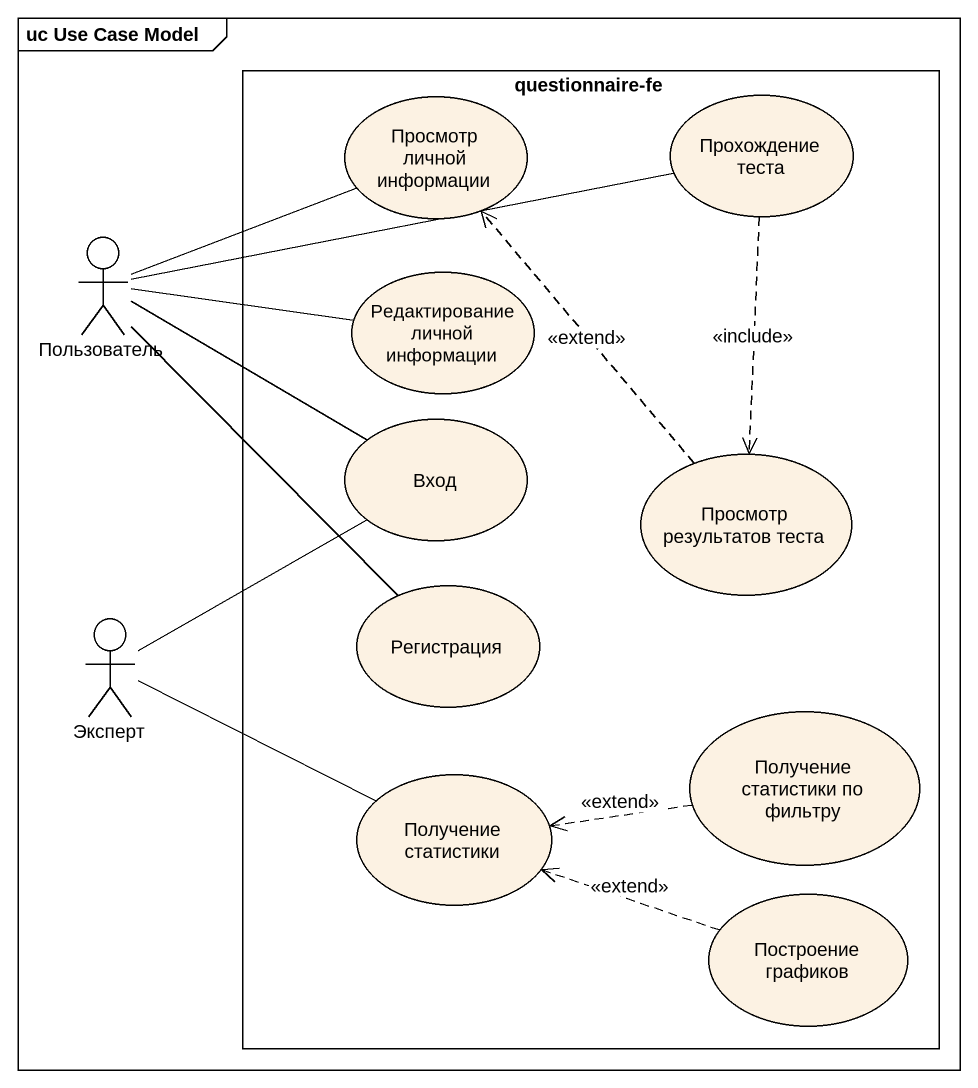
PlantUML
@startuml
mainframe uc Use Case Model
rectangle "questionnaire-fe" as questionnaire_fe {
  usecase "Просмотр личной информации" as Просмотр_личной_информации
  usecase "Прохождение теста" as Прохождение_теста
  usecase "Редактирование личной информации" as Редактирование_личной
  usecase Вход
  usecase "Просмотр результатов теста" as Просмотр_результатов_теста
  usecase Регистрация
  usecase "Получение статистики по фильтру" as Получение_статистики_по
  usecase "Получение статистики" as Получение_статистики
  usecase "Построение графиков" as Построение_графиков
}
actor Пользователь
actor Эксперт
Прохождение_теста ..> Просмотр_результатов_теста : <<include>>
Пользователь -right- Просмотр_личной_информации
Пользователь -right- Прохождение_теста
Пользователь -right- Редактирование_личной
Пользователь -right- Вход
Пользователь -- Регистрация
Просмотр_результатов_теста .up.> Просмотр_личной_информации : <<extend>>
Эксперт -up- Вход
Эксперт -right- Получение_статистики
Получение_статистики_по .left.> Получение_статистики : <<extend>>
Построение_графиков .left.> Получение_статистики : <<extend>>
@enduml
